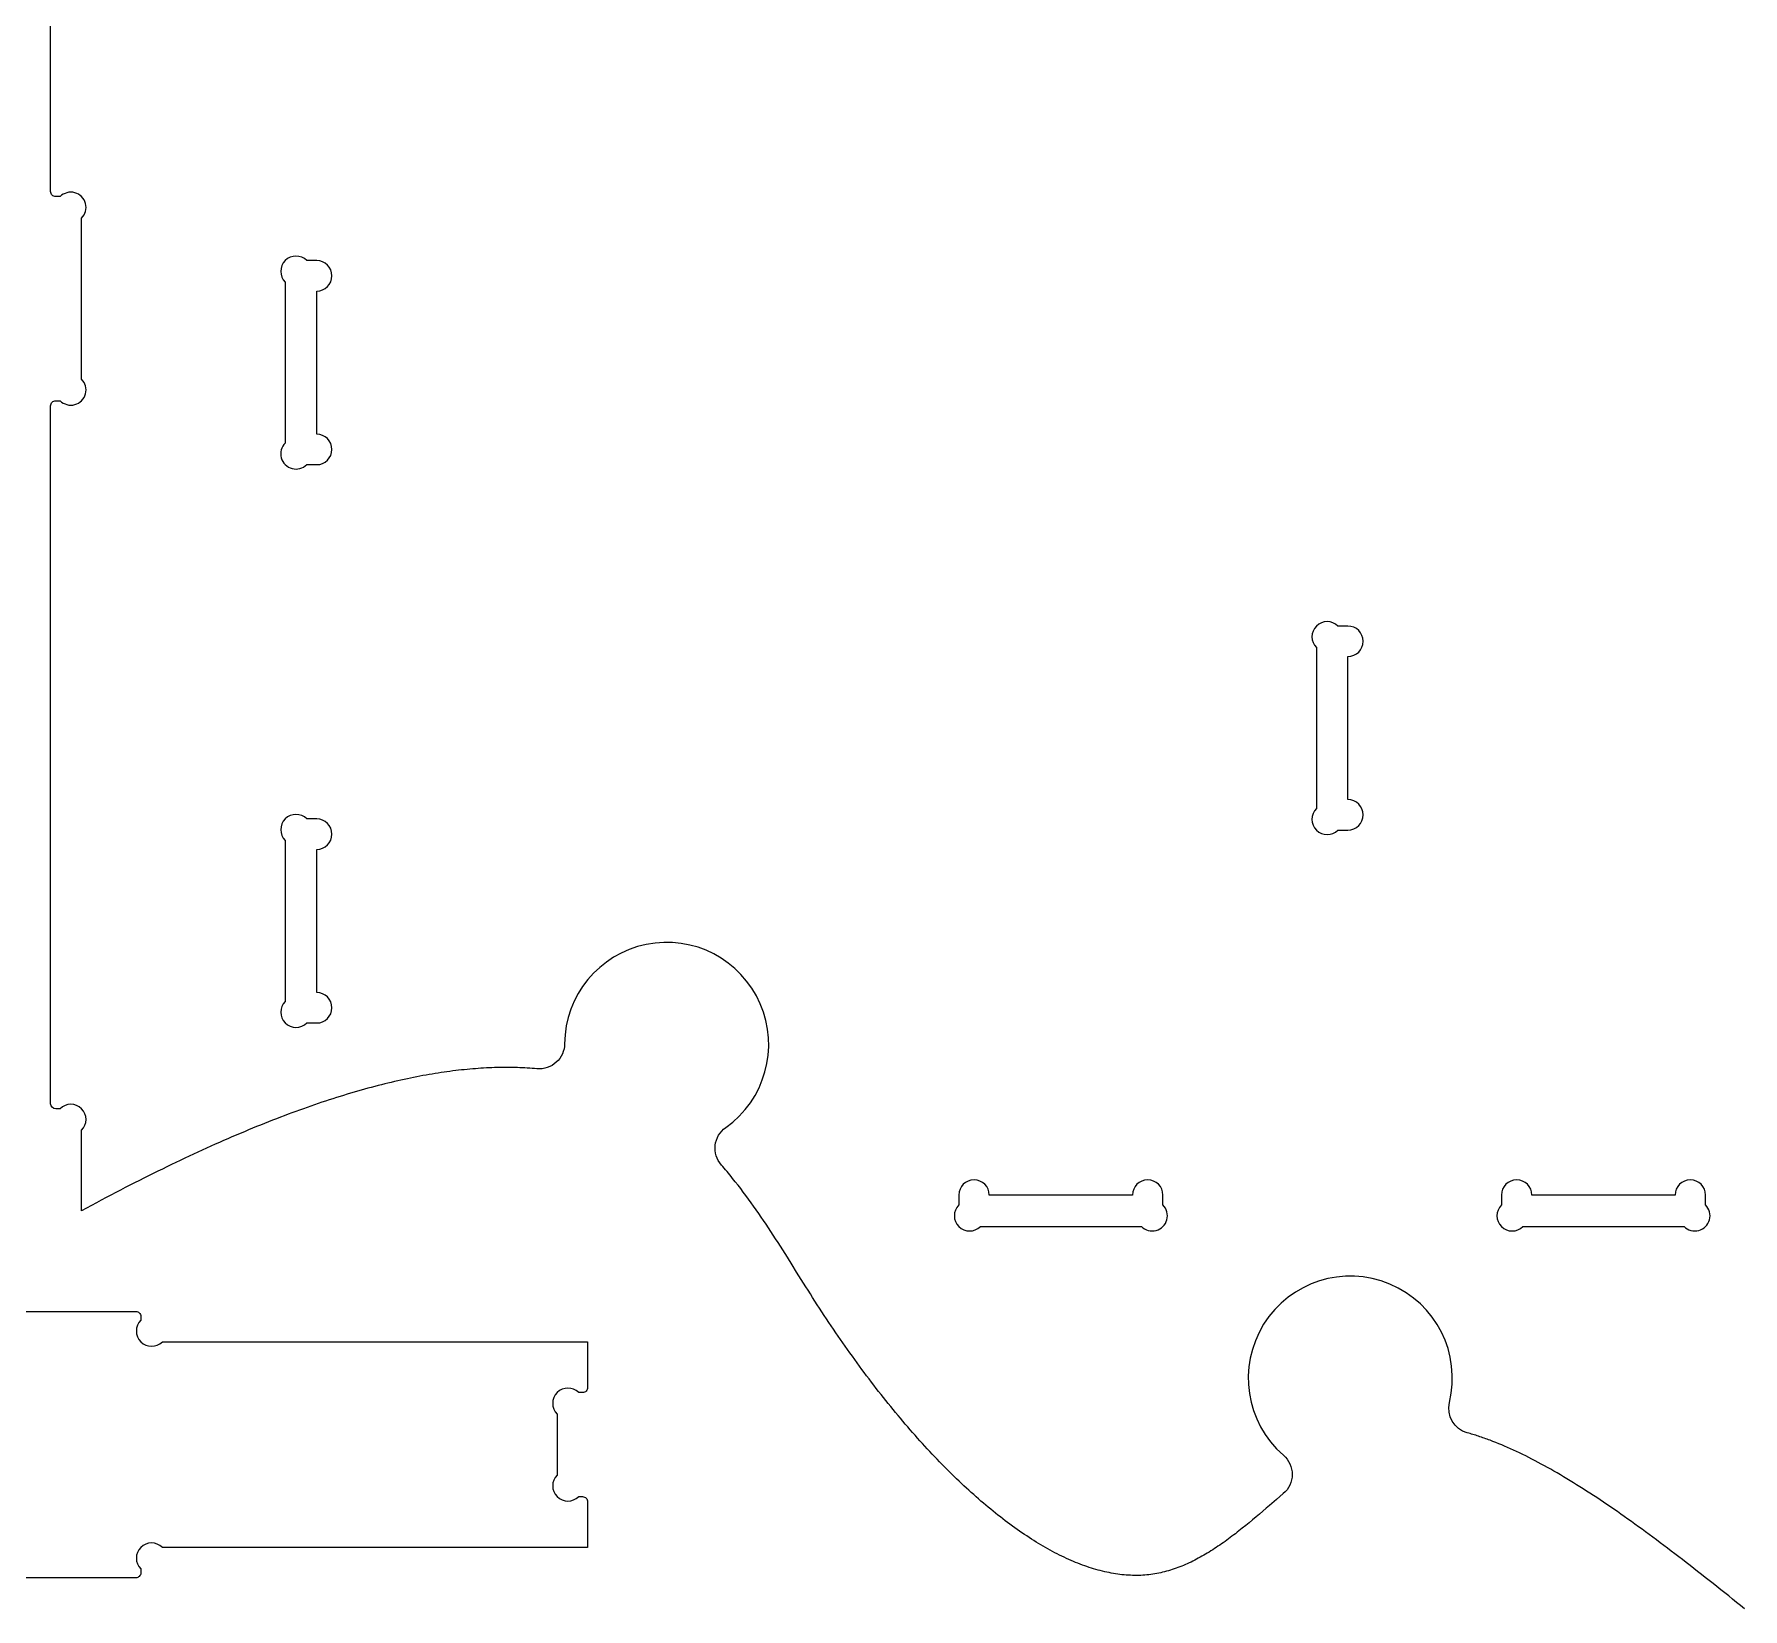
# Model space of a CAD drawing. Header units: millimetres. Extents: x 10 to 1464, y -737 to -10.
# Drawn here: x 760.8 to 1097.3, y -694 to -383.8 of the extents above; entities that cross this region are included whole.
import ezdxf

# ---------------------------------------------------------------- set-up
doc = ezdxf.new("R2010")
doc.units = ezdxf.units.MM
doc.layers.add('Cut', color=7, linetype='Continuous', lineweight=0)

msp = doc.modelspace()

# ---------------------------------------------------------------- linework, layer by layer
at = {"layer": 'Cut'}
for points in [[(1097.640874, -693.996042), (1096.852957, -693.357606), (1096.068168, -692.723221), (1095.286503, -692.092936), (1094.507958, -691.466797), (1093.732527, -690.844853), (1092.960208, -690.227151), (1092.190995, -689.613739), (1091.424885, -689.004665), (1090.661872, -688.399975), (1089.901953, -687.799719), (1089.145123, -687.203943), (1088.391378, -686.612696), (1087.640713, -686.026024), (1086.893125, -685.443976), (1086.148608, -684.866599), (1085.40716, -684.293942), (1084.668774, -683.72605), (1083.933447, -683.162973), (1083.201175, -682.604758), (1082.471953, -682.051452), (1081.745777, -681.503104), (1081.022642, -680.959761), (1080.302545, -680.42147), (1079.58548, -679.88828), (1078.871444, -679.360237), (1078.160433, -678.83739), (1077.452441, -678.319786), (1076.747464, -677.807473), (1076.045499, -677.300499), (1075.346541, -676.798911), (1074.650585, -676.302757), (1073.957628, -675.812085), (1073.267664, -675.326942), (1072.58069, -674.847376), (1071.896702, -674.373434), (1071.215694, -673.905165), (1070.537662, -673.442616), (1069.862603, -672.985834), (1069.190512, -672.534868), (1068.521384, -672.089765), (1067.855216, -671.650572), (1067.192002, -671.217337), (1066.531739, -670.790109), (1065.874422, -670.368934), (1065.220047, -669.953861), (1064.568609, -669.544936), (1063.920105, -669.142208), (1063.27453, -668.745725), (1062.631879, -668.355533), (1061.992148, -667.971681), (1061.355333, -667.594216), (1060.72143, -667.223187), (1060.090434, -666.85864), (1059.462341, -666.500623), (1058.837146, -666.149185), (1058.214846, -665.804372), (1057.595435, -665.466232), (1056.978911, -665.134813), (1056.365267, -664.810163), (1055.7545, -664.49233), (1055.146605, -664.18136), (1054.541579, -663.877302), (1053.939417, -663.580204), (1053.340114, -663.290112), (1052.743667, -663.007075), (1052.15007, -662.731141), (1051.55932, -662.462356), (1050.971412, -662.200769), (1050.386342, -661.946428), (1049.804105, -661.69938), (1049.224698, -661.459672), (1048.648116, -661.227352), (1048.074354, -661.002469), (1047.788529, -660.892831), (1047.503408, -660.78507), (1047.21899, -660.679191), (1046.935274, -660.575201), (1046.652261, -660.473106), (1046.369948, -660.372912), (1046.088336, -660.274625), (1045.807425, -660.17825), (1045.527213, -660.083793), (1045.247701, -659.991262), (1044.968887, -659.90066), (1044.690771, -659.811996), (1044.413353, -659.725273), (1044.136632, -659.640499), (1043.860607, -659.55768), (1043.585278, -659.476821), (1043.310645, -659.397927), (1043.036706, -659.321006, -0.4050968101), (1039.516589, -653.317049, 1.7814367562), (1006.81627, -663.729645, -0.4582723509), (1006.790693, -671.304251), (1005.447165, -672.45839), (1004.105553, -673.613712), (1003.434922, -674.189843), (1002.764119, -674.7639), (1002.092927, -675.335094), (1001.421128, -675.902635), (1000.748507, -676.465734), (1000.074844, -677.0236), (999.399925, -677.575445), (998.723531, -678.120477), (998.384714, -678.390193), (998.045446, -678.657909), (997.705702, -678.923527), (997.365453, -679.186949), (997.024673, -679.448075), (996.683335, -679.706808), (996.341411, -679.963048), (995.998874, -680.216696), (995.655697, -680.467655), (995.311854, -680.715824), (994.967316, -680.961106), (994.622058, -681.203402), (994.276051, -681.442613), (993.929268, -681.678641), (993.581683, -681.911385), (993.233269, -682.140749), (992.883997, -682.366633), (992.533842, -682.588939), (992.182775, -682.807567), (991.83077, -683.022419), (991.4778, -683.233396), (991.123838, -683.440401), (990.768856, -683.643333), (990.412827, -683.842094), (990.055725, -684.036585), (989.697521, -684.226709), (989.33819, -684.412365), (988.977703, -684.593456), (988.616034, -684.769882), (988.253156, -684.941545), (987.889041, -685.108347), (987.523662, -685.270188), (987.156993, -685.426969), (986.789005, -685.578593), (986.419673, -685.724959), (986.048968, -685.865971), (985.676864, -686.001528), (985.303334, -686.131532), (984.92835, -686.255885), (984.551886, -686.374488), (984.173913, -686.487241), (983.794406, -686.594047), (983.413337, -686.694807), (983.030678, -686.789421), (982.646403, -686.877791), (982.260485, -686.959819), (981.872896, -687.035406), (981.48361, -687.104452), (981.092598, -687.16686), (980.699835, -687.222531), (980.305293, -687.271365), (979.908944, -687.313264), (979.510763, -687.34813), (979.110726, -687.375877), (978.708843, -687.396503), (978.305137, -687.410034), (977.899626, -687.416498), (977.492334, -687.415922), (977.08328, -687.408332), (976.672487, -687.393757), (976.259974, -687.372223), (975.845764, -687.343757), (975.429877, -687.308386), (975.012335, -687.266138), (974.593158, -687.21704), (974.172369, -687.161118), (973.749987, -687.098401), (973.326034, -687.028914), (972.900531, -686.952686), (972.473499, -686.869743), (972.04496, -686.780112), (971.614934, -686.683821), (971.183442, -686.580896), (970.750507, -686.471365), (970.316148, -686.355255), (969.880387, -686.232594), (969.443246, -686.103407), (969.004744, -685.967723), (968.564904, -685.825568), (968.123747, -685.676969), (967.681293, -685.521954), (967.237563, -685.36055), (966.79258, -685.192784), (966.346363, -685.018683), (965.898934, -684.838274), (965.450315, -684.651584), (965.000526, -684.458641), (964.549588, -684.259471), (964.097523, -684.054102), (963.644352, -683.842561), (963.190095, -683.624875), (962.734774, -683.40107), (962.27841, -683.171175), (961.821025, -682.935216), (961.362638, -682.69322), (960.903272, -682.445215), (960.442948, -682.191228), (959.981686, -681.931285), (959.519508, -681.665415), (959.056435, -681.393643), (958.592488, -681.115997), (958.127688, -680.832505), (957.662056, -680.543193), (957.195614, -680.248089), (956.728382, -679.947219), (956.260382, -679.640611), (955.791634, -679.328292), (955.322161, -679.010289), (954.851982, -678.686629), (954.381119, -678.35734), (953.909594, -678.022447), (953.437427, -677.68198), (952.964639, -677.335963), (952.491252, -676.984426), (952.017287, -676.627395), (951.542765, -676.264896), (951.067706, -675.896958), (950.592133, -675.523607), (950.116066, -675.14487), (949.639526, -674.760775), (949.162534, -674.371349), (948.685112, -673.976618), (948.207281, -673.57661), (947.729062, -673.171353), (947.250475, -672.760872), (946.771543, -672.345196), (946.292285, -671.924351), (945.812724, -671.498364), (945.332881, -671.067263), (944.852776, -670.631075), (944.37243, -670.189827), (943.891866, -669.743546), (943.411103, -669.292259), (942.930163, -668.835993), (942.449068, -668.374775), (941.967837, -667.908633), (941.486493, -667.437594), (941.005057, -666.961685), (940.523549, -666.480932), (940.041991, -665.995363), (939.560404, -665.505006), (939.078809, -665.009887), (938.597227, -664.510033), (938.115679, -664.005471), (937.634186, -663.49623), (937.15277, -662.982335), (936.671452, -662.463814), (936.190252, -661.940693), (935.709192, -661.413002), (935.228293, -660.880765), (934.747577, -660.34401), (934.267063, -659.802766), (933.786774, -659.257057), (933.30673, -658.706913), (932.826953, -658.152359), (932.347463, -657.593424), (931.868283, -657.030133), (931.389432, -656.462515), (930.910932, -655.890596), (930.432804, -655.314404), (929.95507, -654.733965), (929.47775, -654.149307), (929.000866, -653.560457), (928.524439, -652.967442), (928.048489, -652.370289), (927.573038, -651.769026), (927.098107, -651.163678), (926.623717, -650.554274), (926.14989, -649.940841), (925.676646, -649.323406), (925.204006, -648.701995), (924.731992, -648.076636), (924.260625, -647.447357), (923.789926, -646.814184), (923.319916, -646.177144), (922.850616, -645.536264), (922.382047, -644.891573), (921.91423, -644.243096), (921.447187, -643.59086), (920.980939, -642.934894), (920.515506, -642.275224), (920.050911, -641.611877), (919.587173, -640.944881), (919.124314, -640.274262), (918.662356, -639.600048), (918.201318, -638.922265), (917.741224, -638.240941), (917.282093, -637.556104), (916.823946, -636.867779), (916.366806, -636.175995), (915.910692, -635.480778), (915.455627, -634.782155), (915.00163, -634.080154), (914.548669, -633.374857), (914.096563, -632.666486), (913.64511, -631.955291), (913.194107, -631.241517), (912.743352, -630.525412), (911.841774, -629.087197), (910.938752, -627.642626), (910.032666, -626.193675), (909.121892, -624.742322), (908.204811, -623.290545), (907.743398, -622.565116), (907.279799, -621.840322), (906.813812, -621.116411), (906.345234, -620.393631), (905.873863, -619.672228), (905.399496, -618.952449), (904.921929, -618.234542), (904.440961, -617.518754), (903.956388, -616.805333), (903.468008, -616.094525), (902.975618, -615.386578), (902.479015, -614.681739), (901.977997, -613.980254), (901.472361, -613.282373), (900.961904, -612.588341), (900.446423, -611.898405), (899.925715, -611.212814), (899.399579, -610.531815), (898.86781, -609.855653), (898.330207, -609.184578), (898.059154, -608.851024), (897.786567, -608.518835), (897.512419, -608.188041), (897.236686, -607.858673), (896.959343, -607.530762), (896.680363, -607.204338), (896.399722, -606.879433), (896.117394, -606.556078, -0.4447016912), (896.9799, -599.180796, 1.6355293686), (865.24253, -582.655914, -0.4384106022), (859.799693, -587.602207), (859.330476, -587.562226), (858.858285, -587.525501), (858.383103, -587.49205), (857.904914, -587.461894), (857.423703, -587.43505), (856.939453, -587.41154), (856.452149, -587.391382), (855.961775, -587.374596), (855.468314, -587.3612), (854.971751, -587.351216), (854.47207, -587.344661), (853.969255, -587.341556), (853.46329, -587.34192), (852.954159, -587.345772), (852.441846, -587.353132), (851.926336, -587.364019), (851.407611, -587.378453), (850.885657, -587.396453), (850.360457, -587.418038), (849.831996, -587.443228), (849.300257, -587.472043), (848.765224, -587.504501), (848.226883, -587.540623), (847.685216, -587.580427), (847.140207, -587.623933), (846.591842, -587.671161), (846.040103, -587.72213), (845.484976, -587.77686), (844.926443, -587.835369), (844.364489, -587.897677), (843.799099, -587.963804), (843.230256, -588.033769), (842.657944, -588.107592), (842.082147, -588.185292), (841.50285, -588.266888), (840.920036, -588.3524), (840.33369, -588.441848), (839.743795, -588.53525), (839.150336, -588.632626), (838.553297, -588.733996), (837.952661, -588.839379), (837.348414, -588.948794), (836.740538, -589.062261), (836.129018, -589.1798), (835.513838, -589.301429), (834.894983, -589.427169), (834.272435, -589.557038), (833.64618, -589.691056), (833.016201, -589.829243), (832.382482, -589.971618), (831.745008, -590.1182), (831.103762, -590.269008), (830.458729, -590.424063), (829.809892, -590.583384), (829.157236, -590.74699), (828.500745, -590.9149), (827.840403, -591.087134), (827.176193, -591.263712), (826.5081, -591.444652), (825.836109, -591.629975), (825.160202, -591.8197), (824.480365, -592.013845), (823.79658, -592.212431), (823.108833, -592.415477), (822.417108, -592.623003), (821.721387, -592.835027), (821.021656, -593.05157), (820.317899, -593.27265), (819.610099, -593.498288), (818.898241, -593.728502), (818.182308, -593.963312), (817.462286, -594.202737), (816.738157, -594.446798), (816.009906, -594.695513), (815.277517, -594.948901), (814.540973, -595.206983), (813.80026, -595.469777), (813.055362, -595.737304), (812.306261, -596.009582), (811.552943, -596.286631), (810.79539, -596.56847), (810.033589, -596.855119), (809.267522, -597.146597), (808.497173, -597.442924), (807.722527, -597.744119), (806.943567, -598.050201), (806.160279, -598.36119), (805.372645, -598.677106), (804.58065, -598.997968), (803.784277, -599.323795), (802.983512, -599.654606), (802.178338, -599.990422), (801.368739, -600.331261), (800.554699, -600.677143), (799.736202, -601.028088), (798.913233, -601.384114), (798.085775, -601.745242), (797.253812, -602.11149), (796.417329, -602.482879), (795.57631, -602.859427), (794.730738, -603.241154), (793.880597, -603.62808), (793.025873, -604.020223), (792.166548, -604.417604), (791.302607, -604.820242), (790.434034, -605.228155), (789.560813, -605.641365), (788.682929, -606.059889), (787.800364, -606.483748), (786.913103, -606.912961), (786.021131, -607.347547), (785.124431, -607.787526), (784.222987, -608.232917), (783.316784, -608.68374), (782.405805, -609.140014), (781.490035, -609.601758), (780.569458, -610.068992), (779.644057, -610.541736), (778.713817, -611.020008), (777.778722, -611.503829), (776.838756, -611.993218), (775.893902, -612.488193), (774.944146, -612.988775), (773.989471, -613.494983), (773.029861, -614.006837), (772.0653, -614.524355), (771.095772, -615.047558), (770.121262, -615.576464), (770.121262, -599.719145, 1), (765.878621, -595.476504), (765.021272, -595.476504, -0.4142134397), (764.021274, -594.476506), (764.021274, -456.976781, -0.4142136851), (765.021272, -455.976783), (765.878621, -455.976783, 1), (770.121262, -451.734142), (770.121262, -420.019504, 1), (765.878621, -415.776863), (765.021272, -415.776863, -0.4142135624), (764.021274, -414.776865), (764.021274, -277.27714, -0.4142135624)], [(722.778594, -635.387835), (780.778478, -635.387835, -0.4142135624), (781.778476, -636.387833), (781.778476, -637.145182, 1), (786.021117, -641.387823), (869.7783, -641.387823), (869.7783, -650.387805, -0.4142135624), (868.778302, -651.387803), (868.020953, -651.387803, 1), (863.778312, -655.630444), (863.778312, -667.645121, 1), (868.020953, -671.887762), (868.778302, -671.887762, -0.4142135624), (869.7783, -672.88776), (869.7783, -681.887742), (786.021117, -681.887742, 1), (781.778476, -686.130383), (781.778476, -686.887732, -0.4142135624), (780.778478, -687.88773), (722.778594, -687.88773, -0.4142135624)]]:
    msp.add_lwpolyline(points, format="xyb", dxfattribs=at)
for points in [[(810.221182, -464.334117, 1), (814.463823, -468.576758), (816.421169, -468.576758, 1), (816.421169, -462.576758), (816.421169, -434.376838, 1), (816.421169, -428.376838), (814.463823, -428.376838, 1), (810.221182, -432.619479)], [(1013.320775, -536.333973, 1), (1017.563416, -540.576614), (1019.520763, -540.576614, 1), (1019.520763, -534.576614), (1019.520763, -506.376694, 1), (1019.520763, -500.376694), (1017.563416, -500.376694, 1), (1013.320775, -504.619335)], [(810.221182, -574.333897, 1), (814.463823, -578.576538), (816.421169, -578.576538, 1), (816.421169, -572.576538), (816.421169, -544.376618, 1), (816.421169, -538.376618), (814.463823, -538.376618, 1), (810.221182, -542.619259)], [(978.844862, -618.676458, 1), (983.087503, -614.433817), (983.087503, -612.47647, 1), (977.087503, -612.47647), (948.887583, -612.47647, 1), (942.887583, -612.47647), (942.887583, -614.433817, 1), (947.130224, -618.676458)], [(1085.711315, -618.676458, 1), (1089.953956, -614.433817), (1089.953956, -612.47647, 1), (1083.953956, -612.47647), (1055.754036, -612.47647, 1), (1049.754036, -612.47647), (1049.754036, -614.433817, 1), (1053.996677, -618.676458)]]:
    msp.add_lwpolyline(points, format="xyb", close=True, dxfattribs=at)

doc.saveas('drawing.dxf')
